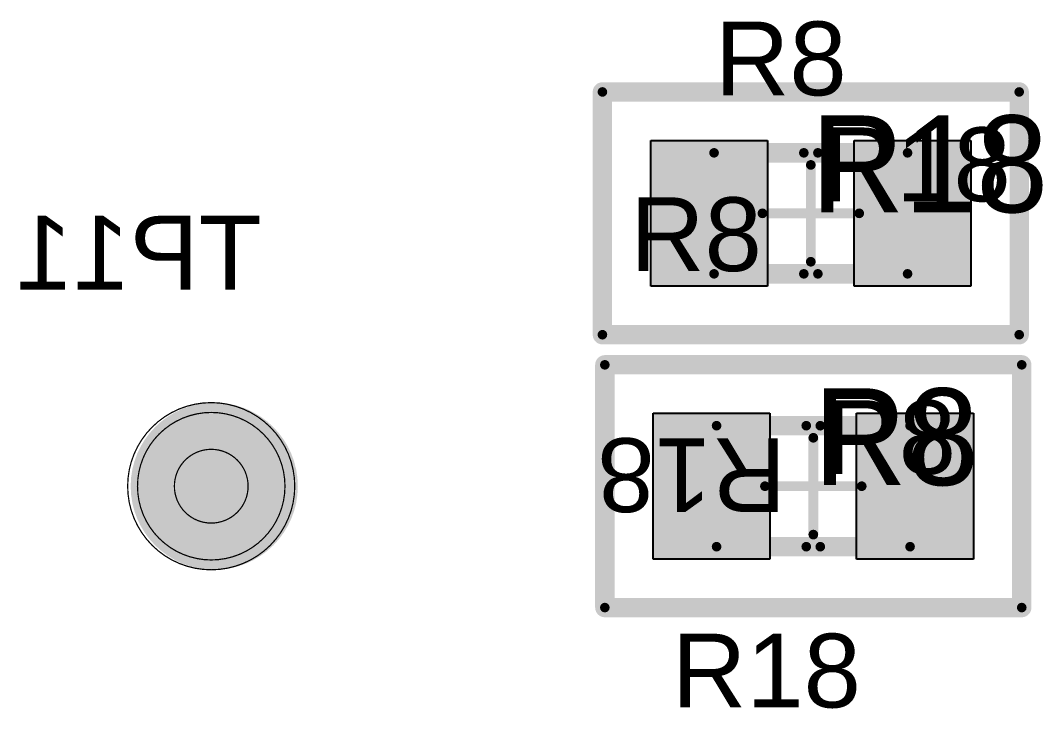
# Model space of a CAD drawing. Header units: millimetres. Extents: x 54 to 247, y 53 to 195.
# Drawn here: x 95.54 to 106.1, y 132.17 to 139.28 of the extents above; entities that cross this region are included whole.
import ezdxf

# ---------------------------------------------------------------- set-up
doc = ezdxf.new("R2010")
doc.units = ezdxf.units.MM
for name, color, linetype in [('BottomOverlay', 54, 'Continuous'), ('BottomSolder', 6, 'Continuous'), ('Mechanical10', 56, 'Continuous'), ('Mechanical11', 56, 'Continuous'), ('Mechanical12', 56, 'Continuous'), ('Mechanical15', 56, 'Continuous'), ('Mechanical4', 56, 'Continuous'), ('Mechanical6', 56, 'Continuous'), ('Mechanical7', 56, 'Continuous'), ('Mechanical8', 56, 'Continuous'), ('MultiLayer', 9, 'Continuous'), ('PadHoleLayer', 156, 'Continuous'), ('TopOverlay', 2, 'Continuous'), ('TopPaste', 8, 'Continuous'), ('TopSolder', 216, 'Continuous')]:
    doc.layers.add(name, color=color, linetype=linetype)
doc.styles.add('Arial', font='arial.ttf', dxfattribs={"height": 0.2})

# ---------------------------------------------------------------- blocks, each defined once
blk = doc.blocks.new('T____P_____B_250')
at = {"layer": 'BottomSolder'}
h = blk.add_hatch(color=6, dxfattribs=at)
edge = h.paths.add_edge_path()
edge.add_arc((0, 0), 0.864, 0, 360)
at = {"layer": 'MultiLayer'}
h = blk.add_hatch(color=9, dxfattribs=at)
edge = h.paths.add_edge_path()
edge.add_arc((0, 0), 0.762, 0, 360)
at = {"layer": 'PadHoleLayer'}
h = blk.add_hatch(color=156, dxfattribs=at)
edge = h.paths.add_edge_path()
edge.add_arc((0, 0), 0.381, 0, 360)
at = {"layer": 'TopSolder'}
h = blk.add_hatch(color=216, dxfattribs=at)
edge = h.paths.add_edge_path()
edge.add_arc((0, 0), 0.864, 0, 360)
blk = doc.blocks.new('V______CRCW0805__3_IPC_A_269')
at = {"layer": 'TopPaste'}
for points in [[(-1.654, 0.754), (-0.448, 0.754), (-0.448, -0.754), (-1.654, -0.754)], [(0.448, 0.754), (1.654, 0.754), (1.654, -0.754), (0.448, -0.754)]]:
    blk.add_hatch(color=8, dxfattribs=at).paths.add_polyline_path(points)
at = {"layer": 'TopSolder'}
for points in [[(-1.654, 0.754), (-0.448, 0.754), (-0.448, -0.754), (-1.654, -0.754)], [(0.448, 0.754), (1.654, 0.754), (1.654, -0.754), (0.448, -0.754)]]:
    blk.add_hatch(color=216, dxfattribs=at).paths.add_polyline_path(points)
at = {"layer": 'Mechanical10', "const_width": 0.2}
for points in [[(-2.154, 1.254), (2.154, 1.254)], [(-2.154, -1.254), (-2.154, 1.254)], [(2.154, -1.254), (2.154, 1.254)], [(-2.154, -1.254), (2.154, -1.254)]]:
    blk.add_lwpolyline(points, dxfattribs=at)
at = {"layer": 'Mechanical10', "const_width": 0.1}
for points in [[(-2.204, 1.254, 1), (-2.104, 1.254, 1)], [(-2.204, 1.254, 1), (-2.104, 1.254, 1)], [(2.104, 1.254, 1), (2.204, 1.254, 1)], [(2.104, 1.254, 1), (2.204, 1.254, 1)], [(-2.204, -1.254, 1), (-2.104, -1.254, 1)], [(-2.204, -1.254, 1), (-2.104, -1.254, 1)], [(2.104, -1.254, 1), (2.204, -1.254, 1)], [(2.104, -1.254, 1), (2.204, -1.254, 1)]]:
    blk.add_lwpolyline(points, format="xyb", close=True, dxfattribs=at)
at = {"layer": 'Mechanical12', "const_width": 0.2}
for points in [[(-1, 0.625), (1, 0.625)], [(-1, -0.625), (-1, 0.625)], [(1, -0.625), (1, 0.625)], [(-1, -0.625), (1, -0.625)]]:
    blk.add_lwpolyline(points, dxfattribs=at)
at = {"layer": 'Mechanical12', "const_width": 0.1}
for points in [[(-1.05, 0.625, 1), (-0.95, 0.625, 1)], [(-1.05, 0.625, 1), (-0.95, 0.625, 1)], [(0.95, 0.625, 1), (1.05, 0.625, 1)], [(0.95, 0.625, 1), (1.05, 0.625, 1)], [(-1.05, -0.625, 1), (-0.95, -0.625, 1)], [(-1.05, -0.625, 1), (-0.95, -0.625, 1)], [(0.95, -0.625, 1), (1.05, -0.625, 1)], [(0.95, -0.625, 1), (1.05, -0.625, 1)]]:
    blk.add_lwpolyline(points, format="xyb", close=True, dxfattribs=at)
at = {"layer": 'Mechanical15'}
for points, const_width in [([(-2.154, 1.254), (2.154, 1.254)], 0.2), ([(-2.154, -1.254), (-2.154, 1.254)], 0.2), ([(2.154, -1.254), (2.154, 1.254)], 0.2), ([(0, -0.5), (0, 0.5)], 0.1), ([(-0.5, 0), (0.5, 0)], 0.1), ([(-2.154, -1.254), (2.154, -1.254)], 0.2)]:
    blk.add_lwpolyline(points, dxfattribs=dict(at, const_width=const_width))
for points, const_width in [([(-2.204, 1.254, 1), (-2.104, 1.254, 1)], 0.1), ([(-2.204, 1.254, 1), (-2.104, 1.254, 1)], 0.1), ([(2.104, 1.254, 1), (2.204, 1.254, 1)], 0.1), ([(2.104, 1.254, 1), (2.204, 1.254, 1)], 0.1), ([(-0.025, 0.5, 1), (0.025, 0.5, 1)], 0.05), ([(-0.525, 0, 1), (-0.475, 0, 1)], 0.05), ([(0.475, 0, 1), (0.525, 0, 1)], 0.05), ([(-0.025, -0.5, 1), (0.025, -0.5, 1)], 0.05), ([(-2.204, -1.254, 1), (-2.104, -1.254, 1)], 0.1), ([(-2.204, -1.254, 1), (-2.104, -1.254, 1)], 0.1), ([(2.104, -1.254, 1), (2.204, -1.254, 1)], 0.1), ([(2.104, -1.254, 1), (2.204, -1.254, 1)], 0.1)]:
    blk.add_lwpolyline(points, format="xyb", close=True, dxfattribs=dict(at, const_width=const_width))
at = {"layer": 'TopOverlay', "const_width": 0.2}
for points in [[(-0.073, 0.625), (0.073, 0.625)], [(-0.073, -0.625), (0.073, -0.625)]]:
    blk.add_lwpolyline(points, dxfattribs=at)
at = {"layer": 'TopOverlay', "const_width": 0.1}
for points in [[(-0.123, 0.625, 1), (-0.023, 0.625, 1)], [(0.023, 0.625, 1), (0.123, 0.625, 1)], [(-0.123, -0.625, 1), (-0.023, -0.625, 1)], [(0.023, -0.625, 1), (0.123, -0.625, 1)]]:
    blk.add_lwpolyline(points, format="xyb", close=True, dxfattribs=at)
at = {"layer": 'Mechanical10'}
blk.add_text('R18', height=1, rotation=360, dxfattribs=at).set_placement((0, 0.011))
blk = doc.blocks.new('V______CRCW0805__3_IPC_A_275')
at = {"layer": 'TopPaste'}
for points in [[(-1.654, 0.754), (-0.448, 0.754), (-0.448, -0.754), (-1.654, -0.754)], [(0.448, 0.754), (1.654, 0.754), (1.654, -0.754), (0.448, -0.754)]]:
    blk.add_hatch(color=8, dxfattribs=at).paths.add_polyline_path(points)
at = {"layer": 'TopSolder'}
for points in [[(-1.654, 0.754), (-0.448, 0.754), (-0.448, -0.754), (-1.654, -0.754)], [(0.448, 0.754), (1.654, 0.754), (1.654, -0.754), (0.448, -0.754)]]:
    blk.add_hatch(color=216, dxfattribs=at).paths.add_polyline_path(points)
at = {"layer": 'Mechanical10', "const_width": 0.2}
for points in [[(-2.154, 1.254), (2.154, 1.254)], [(-2.154, -1.254), (-2.154, 1.254)], [(2.154, -1.254), (2.154, 1.254)], [(-2.154, -1.254), (2.154, -1.254)]]:
    blk.add_lwpolyline(points, dxfattribs=at)
at = {"layer": 'Mechanical10', "const_width": 0.1}
for points in [[(-2.204, 1.254, 1), (-2.104, 1.254, 1)], [(-2.204, 1.254, 1), (-2.104, 1.254, 1)], [(2.104, 1.254, 1), (2.204, 1.254, 1)], [(2.104, 1.254, 1), (2.204, 1.254, 1)], [(-2.204, -1.254, 1), (-2.104, -1.254, 1)], [(-2.204, -1.254, 1), (-2.104, -1.254, 1)], [(2.104, -1.254, 1), (2.204, -1.254, 1)], [(2.104, -1.254, 1), (2.204, -1.254, 1)]]:
    blk.add_lwpolyline(points, format="xyb", close=True, dxfattribs=at)
at = {"layer": 'Mechanical12', "const_width": 0.2}
for points in [[(-1, 0.625), (1, 0.625)], [(-1, -0.625), (-1, 0.625)], [(1, -0.625), (1, 0.625)], [(-1, -0.625), (1, -0.625)]]:
    blk.add_lwpolyline(points, dxfattribs=at)
at = {"layer": 'Mechanical12', "const_width": 0.1}
for points in [[(-1.05, 0.625, 1), (-0.95, 0.625, 1)], [(-1.05, 0.625, 1), (-0.95, 0.625, 1)], [(0.95, 0.625, 1), (1.05, 0.625, 1)], [(0.95, 0.625, 1), (1.05, 0.625, 1)], [(-1.05, -0.625, 1), (-0.95, -0.625, 1)], [(-1.05, -0.625, 1), (-0.95, -0.625, 1)], [(0.95, -0.625, 1), (1.05, -0.625, 1)], [(0.95, -0.625, 1), (1.05, -0.625, 1)]]:
    blk.add_lwpolyline(points, format="xyb", close=True, dxfattribs=at)
at = {"layer": 'Mechanical15'}
for points, const_width in [([(-2.154, 1.254), (2.154, 1.254)], 0.2), ([(-2.154, -1.254), (-2.154, 1.254)], 0.2), ([(2.154, -1.254), (2.154, 1.254)], 0.2), ([(0, -0.5), (0, 0.5)], 0.1), ([(-0.5, 0), (0.5, 0)], 0.1), ([(-2.154, -1.254), (2.154, -1.254)], 0.2)]:
    blk.add_lwpolyline(points, dxfattribs=dict(at, const_width=const_width))
for points, const_width in [([(-2.204, 1.254, 1), (-2.104, 1.254, 1)], 0.1), ([(-2.204, 1.254, 1), (-2.104, 1.254, 1)], 0.1), ([(2.104, 1.254, 1), (2.204, 1.254, 1)], 0.1), ([(2.104, 1.254, 1), (2.204, 1.254, 1)], 0.1), ([(-0.025, 0.5, 1), (0.025, 0.5, 1)], 0.05), ([(-0.525, 0, 1), (-0.475, 0, 1)], 0.05), ([(0.475, 0, 1), (0.525, 0, 1)], 0.05), ([(-0.025, -0.5, 1), (0.025, -0.5, 1)], 0.05), ([(-2.204, -1.254, 1), (-2.104, -1.254, 1)], 0.1), ([(-2.204, -1.254, 1), (-2.104, -1.254, 1)], 0.1), ([(2.104, -1.254, 1), (2.204, -1.254, 1)], 0.1), ([(2.104, -1.254, 1), (2.204, -1.254, 1)], 0.1)]:
    blk.add_lwpolyline(points, format="xyb", close=True, dxfattribs=dict(at, const_width=const_width))
at = {"layer": 'TopOverlay', "const_width": 0.2}
for points in [[(-0.073, 0.625), (0.073, 0.625)], [(-0.073, -0.625), (0.073, -0.625)]]:
    blk.add_lwpolyline(points, dxfattribs=at)
at = {"layer": 'TopOverlay', "const_width": 0.1}
for points in [[(-0.123, 0.625, 1), (-0.023, 0.625, 1)], [(0.023, 0.625, 1), (0.123, 0.625, 1)], [(-0.123, -0.625, 1), (-0.023, -0.625, 1)], [(0.023, -0.625, 1), (0.123, -0.625, 1)]]:
    blk.add_lwpolyline(points, format="xyb", close=True, dxfattribs=at)
at = {"layer": 'Mechanical10'}
blk.add_text('R8', height=1, rotation=360, dxfattribs=at).set_placement((0, 0.011))

msp = doc.modelspace()

# ---------------------------------------------------------------- hatches: boundary and pattern name
at = {"layer": 'Mechanical4'}
h = msp.add_hatch(color=56, dxfattribs=at)
edge = h.paths.add_edge_path()
edge.add_arc((101.554, 138.541), 0.05, 0, 360)
h = msp.add_hatch(color=56, dxfattribs=at)
edge = h.paths.add_edge_path()
edge.add_arc((101.554, 138.541), 0.05, 0, 360)
h = msp.add_hatch(color=56, dxfattribs=at)
edge = h.paths.add_edge_path()
edge.add_arc((101.554, 138.541), 0.05, 0, 360)
h = msp.add_hatch(color=56, dxfattribs=at)
edge = h.paths.add_edge_path()
edge.add_arc((101.554, 138.541), 0.05, 0, 360)
h = msp.add_hatch(color=56, dxfattribs=at)
edge = h.paths.add_edge_path()
edge.add_arc((105.862, 138.541), 0.05, 0, 360)
h = msp.add_hatch(color=56, dxfattribs=at)
edge = h.paths.add_edge_path()
edge.add_arc((105.862, 138.541), 0.05, 0, 360)
h = msp.add_hatch(color=56, dxfattribs=at)
edge = h.paths.add_edge_path()
edge.add_arc((105.862, 138.541), 0.05, 0, 360)
h = msp.add_hatch(color=56, dxfattribs=at)
edge = h.paths.add_edge_path()
edge.add_arc((105.862, 138.541), 0.05, 0, 360)
h = msp.add_hatch(color=56, dxfattribs=at)
edge = h.paths.add_edge_path()
edge.add_arc((101.554, 136.033), 0.05, 0, 360)
h = msp.add_hatch(color=56, dxfattribs=at)
edge = h.paths.add_edge_path()
edge.add_arc((101.554, 136.033), 0.05, 0, 360)
h = msp.add_hatch(color=56, dxfattribs=at)
edge = h.paths.add_edge_path()
edge.add_arc((101.554, 136.033), 0.05, 0, 360)
h = msp.add_hatch(color=56, dxfattribs=at)
edge = h.paths.add_edge_path()
edge.add_arc((101.554, 136.033), 0.05, 0, 360)
h = msp.add_hatch(color=56, dxfattribs=at)
edge = h.paths.add_edge_path()
edge.add_arc((105.862, 136.033), 0.05, 0, 360)
h = msp.add_hatch(color=56, dxfattribs=at)
edge = h.paths.add_edge_path()
edge.add_arc((105.862, 136.033), 0.05, 0, 360)
h = msp.add_hatch(color=56, dxfattribs=at)
edge = h.paths.add_edge_path()
edge.add_arc((105.862, 136.033), 0.05, 0, 360)
h = msp.add_hatch(color=56, dxfattribs=at)
edge = h.paths.add_edge_path()
edge.add_arc((105.862, 136.033), 0.05, 0, 360)
h = msp.add_hatch(color=56, dxfattribs=at)
edge = h.paths.add_edge_path()
edge.add_arc((101.579, 135.722), 0.05, 0, 360)
h = msp.add_hatch(color=56, dxfattribs=at)
edge = h.paths.add_edge_path()
edge.add_arc((101.579, 135.722), 0.05, 0, 360)
h = msp.add_hatch(color=56, dxfattribs=at)
edge = h.paths.add_edge_path()
edge.add_arc((101.579, 135.722), 0.05, 0, 360)
h = msp.add_hatch(color=56, dxfattribs=at)
edge = h.paths.add_edge_path()
edge.add_arc((101.579, 135.722), 0.05, 0, 360)
h = msp.add_hatch(color=56, dxfattribs=at)
edge = h.paths.add_edge_path()
edge.add_arc((105.888, 135.722), 0.05, 0, 360)
h = msp.add_hatch(color=56, dxfattribs=at)
edge = h.paths.add_edge_path()
edge.add_arc((105.888, 135.722), 0.05, 0, 360)
h = msp.add_hatch(color=56, dxfattribs=at)
edge = h.paths.add_edge_path()
edge.add_arc((105.888, 135.722), 0.05, 0, 360)
h = msp.add_hatch(color=56, dxfattribs=at)
edge = h.paths.add_edge_path()
edge.add_arc((105.888, 135.722), 0.05, 0, 360)
h = msp.add_hatch(color=56, dxfattribs=at)
edge = h.paths.add_edge_path()
edge.add_arc((101.579, 133.214), 0.05, 0, 360)
h = msp.add_hatch(color=56, dxfattribs=at)
edge = h.paths.add_edge_path()
edge.add_arc((101.579, 133.214), 0.05, 0, 360)
h = msp.add_hatch(color=56, dxfattribs=at)
edge = h.paths.add_edge_path()
edge.add_arc((101.579, 133.214), 0.05, 0, 360)
h = msp.add_hatch(color=56, dxfattribs=at)
edge = h.paths.add_edge_path()
edge.add_arc((101.579, 133.214), 0.05, 0, 360)
h = msp.add_hatch(color=56, dxfattribs=at)
edge = h.paths.add_edge_path()
edge.add_arc((105.888, 133.214), 0.05, 0, 360)
h = msp.add_hatch(color=56, dxfattribs=at)
edge = h.paths.add_edge_path()
edge.add_arc((105.888, 133.214), 0.05, 0, 360)
h = msp.add_hatch(color=56, dxfattribs=at)
edge = h.paths.add_edge_path()
edge.add_arc((105.888, 133.214), 0.05, 0, 360)
h = msp.add_hatch(color=56, dxfattribs=at)
edge = h.paths.add_edge_path()
edge.add_arc((105.888, 133.214), 0.05, 0, 360)
at = {"layer": 'Mechanical6'}
h = msp.add_hatch(color=56, dxfattribs=at)
edge = h.paths.add_edge_path()
edge.add_arc((103.636, 137.912), 0.05, 0, 360)
h = msp.add_hatch(color=56, dxfattribs=at)
edge = h.paths.add_edge_path()
edge.add_arc((103.781, 137.912), 0.05, 0, 360)
h = msp.add_hatch(color=56, dxfattribs=at)
edge = h.paths.add_edge_path()
edge.add_arc((103.636, 136.662), 0.05, 0, 360)
h = msp.add_hatch(color=56, dxfattribs=at)
edge = h.paths.add_edge_path()
edge.add_arc((103.781, 136.662), 0.05, 0, 360)
h = msp.add_hatch(color=56, dxfattribs=at)
edge = h.paths.add_edge_path()
edge.add_arc((103.661, 135.093), 0.05, 0, 360)
h = msp.add_hatch(color=56, dxfattribs=at)
edge = h.paths.add_edge_path()
edge.add_arc((103.806, 135.093), 0.05, 0, 360)
h = msp.add_hatch(color=56, dxfattribs=at)
edge = h.paths.add_edge_path()
edge.add_arc((103.661, 133.843), 0.05, 0, 360)
h = msp.add_hatch(color=56, dxfattribs=at)
edge = h.paths.add_edge_path()
edge.add_arc((103.806, 133.843), 0.05, 0, 360)
at = {"layer": 'Mechanical8'}
h = msp.add_hatch(color=56, dxfattribs=at)
edge = h.paths.add_edge_path()
edge.add_arc((102.708, 137.912), 0.05, 0, 360)
h = msp.add_hatch(color=56, dxfattribs=at)
edge = h.paths.add_edge_path()
edge.add_arc((102.708, 137.912), 0.05, 0, 360)
h = msp.add_hatch(color=56, dxfattribs=at)
edge = h.paths.add_edge_path()
edge.add_arc((104.708, 137.912), 0.05, 0, 360)
h = msp.add_hatch(color=56, dxfattribs=at)
edge = h.paths.add_edge_path()
edge.add_arc((104.708, 137.912), 0.05, 0, 360)
h = msp.add_hatch(color=56, dxfattribs=at)
edge = h.paths.add_edge_path()
edge.add_arc((102.708, 136.662), 0.05, 0, 360)
h = msp.add_hatch(color=56, dxfattribs=at)
edge = h.paths.add_edge_path()
edge.add_arc((102.708, 136.662), 0.05, 0, 360)
h = msp.add_hatch(color=56, dxfattribs=at)
edge = h.paths.add_edge_path()
edge.add_arc((104.708, 136.662), 0.05, 0, 360)
h = msp.add_hatch(color=56, dxfattribs=at)
edge = h.paths.add_edge_path()
edge.add_arc((104.708, 136.662), 0.05, 0, 360)
h = msp.add_hatch(color=56, dxfattribs=at)
edge = h.paths.add_edge_path()
edge.add_arc((102.734, 135.093), 0.05, 0, 360)
h = msp.add_hatch(color=56, dxfattribs=at)
edge = h.paths.add_edge_path()
edge.add_arc((102.734, 135.093), 0.05, 0, 360)
h = msp.add_hatch(color=56, dxfattribs=at)
edge = h.paths.add_edge_path()
edge.add_arc((104.734, 135.093), 0.05, 0, 360)
h = msp.add_hatch(color=56, dxfattribs=at)
edge = h.paths.add_edge_path()
edge.add_arc((104.734, 135.093), 0.05, 0, 360)
h = msp.add_hatch(color=56, dxfattribs=at)
edge = h.paths.add_edge_path()
edge.add_arc((102.734, 133.843), 0.05, 0, 360)
h = msp.add_hatch(color=56, dxfattribs=at)
edge = h.paths.add_edge_path()
edge.add_arc((102.734, 133.843), 0.05, 0, 360)
h = msp.add_hatch(color=56, dxfattribs=at)
edge = h.paths.add_edge_path()
edge.add_arc((104.734, 133.843), 0.05, 0, 360)
h = msp.add_hatch(color=56, dxfattribs=at)
edge = h.paths.add_edge_path()
edge.add_arc((104.734, 133.843), 0.05, 0, 360)
at = {"layer": 'PadHoleLayer'}
h = msp.add_hatch(color=156, dxfattribs=at)
edge = h.paths.add_edge_path()
edge.add_arc((101.554, 138.541), 0.05, 0, 360)
h = msp.add_hatch(color=156, dxfattribs=at)
edge = h.paths.add_edge_path()
edge.add_arc((101.554, 138.541), 0.05, 0, 360)
h = msp.add_hatch(color=156, dxfattribs=at)
edge = h.paths.add_edge_path()
edge.add_arc((101.554, 138.541), 0.05, 0, 360)
h = msp.add_hatch(color=156, dxfattribs=at)
edge = h.paths.add_edge_path()
edge.add_arc((101.554, 138.541), 0.05, 0, 360)
h = msp.add_hatch(color=156, dxfattribs=at)
edge = h.paths.add_edge_path()
edge.add_arc((105.862, 138.541), 0.05, 0, 360)
h = msp.add_hatch(color=156, dxfattribs=at)
edge = h.paths.add_edge_path()
edge.add_arc((105.862, 138.541), 0.05, 0, 360)
h = msp.add_hatch(color=156, dxfattribs=at)
edge = h.paths.add_edge_path()
edge.add_arc((105.862, 138.541), 0.05, 0, 360)
h = msp.add_hatch(color=156, dxfattribs=at)
edge = h.paths.add_edge_path()
edge.add_arc((105.862, 138.541), 0.05, 0, 360)
h = msp.add_hatch(color=156, dxfattribs=at)
edge = h.paths.add_edge_path()
edge.add_arc((102.708, 137.912), 0.05, 0, 360)
h = msp.add_hatch(color=156, dxfattribs=at)
edge = h.paths.add_edge_path()
edge.add_arc((102.708, 137.912), 0.05, 0, 360)
h = msp.add_hatch(color=156, dxfattribs=at)
edge = h.paths.add_edge_path()
edge.add_arc((103.636, 137.912), 0.05, 0, 360)
h = msp.add_hatch(color=156, dxfattribs=at)
edge = h.paths.add_edge_path()
edge.add_arc((103.781, 137.912), 0.05, 0, 360)
h = msp.add_hatch(color=156, dxfattribs=at)
edge = h.paths.add_edge_path()
edge.add_arc((104.708, 137.912), 0.05, 0, 360)
h = msp.add_hatch(color=156, dxfattribs=at)
edge = h.paths.add_edge_path()
edge.add_arc((104.708, 137.912), 0.05, 0, 360)
h = msp.add_hatch(color=156, dxfattribs=at)
edge = h.paths.add_edge_path()
edge.add_arc((102.708, 136.662), 0.05, 0, 360)
h = msp.add_hatch(color=156, dxfattribs=at)
edge = h.paths.add_edge_path()
edge.add_arc((102.708, 136.662), 0.05, 0, 360)
h = msp.add_hatch(color=156, dxfattribs=at)
edge = h.paths.add_edge_path()
edge.add_arc((103.636, 136.662), 0.05, 0, 360)
h = msp.add_hatch(color=156, dxfattribs=at)
edge = h.paths.add_edge_path()
edge.add_arc((103.781, 136.662), 0.05, 0, 360)
h = msp.add_hatch(color=156, dxfattribs=at)
edge = h.paths.add_edge_path()
edge.add_arc((104.708, 136.662), 0.05, 0, 360)
h = msp.add_hatch(color=156, dxfattribs=at)
edge = h.paths.add_edge_path()
edge.add_arc((104.708, 136.662), 0.05, 0, 360)
h = msp.add_hatch(color=156, dxfattribs=at)
edge = h.paths.add_edge_path()
edge.add_arc((101.554, 136.033), 0.05, 0, 360)
h = msp.add_hatch(color=156, dxfattribs=at)
edge = h.paths.add_edge_path()
edge.add_arc((101.554, 136.033), 0.05, 0, 360)
h = msp.add_hatch(color=156, dxfattribs=at)
edge = h.paths.add_edge_path()
edge.add_arc((101.554, 136.033), 0.05, 0, 360)
h = msp.add_hatch(color=156, dxfattribs=at)
edge = h.paths.add_edge_path()
edge.add_arc((101.554, 136.033), 0.05, 0, 360)
h = msp.add_hatch(color=156, dxfattribs=at)
edge = h.paths.add_edge_path()
edge.add_arc((105.862, 136.033), 0.05, 0, 360)
h = msp.add_hatch(color=156, dxfattribs=at)
edge = h.paths.add_edge_path()
edge.add_arc((105.862, 136.033), 0.05, 0, 360)
h = msp.add_hatch(color=156, dxfattribs=at)
edge = h.paths.add_edge_path()
edge.add_arc((105.862, 136.033), 0.05, 0, 360)
h = msp.add_hatch(color=156, dxfattribs=at)
edge = h.paths.add_edge_path()
edge.add_arc((105.862, 136.033), 0.05, 0, 360)
h = msp.add_hatch(color=156, dxfattribs=at)
edge = h.paths.add_edge_path()
edge.add_arc((101.579, 135.722), 0.05, 0, 360)
h = msp.add_hatch(color=156, dxfattribs=at)
edge = h.paths.add_edge_path()
edge.add_arc((101.579, 135.722), 0.05, 0, 360)
h = msp.add_hatch(color=156, dxfattribs=at)
edge = h.paths.add_edge_path()
edge.add_arc((101.579, 135.722), 0.05, 0, 360)
h = msp.add_hatch(color=156, dxfattribs=at)
edge = h.paths.add_edge_path()
edge.add_arc((101.579, 135.722), 0.05, 0, 360)
h = msp.add_hatch(color=156, dxfattribs=at)
edge = h.paths.add_edge_path()
edge.add_arc((105.888, 135.722), 0.05, 0, 360)
h = msp.add_hatch(color=156, dxfattribs=at)
edge = h.paths.add_edge_path()
edge.add_arc((105.888, 135.722), 0.05, 0, 360)
h = msp.add_hatch(color=156, dxfattribs=at)
edge = h.paths.add_edge_path()
edge.add_arc((105.888, 135.722), 0.05, 0, 360)
h = msp.add_hatch(color=156, dxfattribs=at)
edge = h.paths.add_edge_path()
edge.add_arc((105.888, 135.722), 0.05, 0, 360)
h = msp.add_hatch(color=156, dxfattribs=at)
edge = h.paths.add_edge_path()
edge.add_arc((102.734, 135.093), 0.05, 0, 360)
h = msp.add_hatch(color=156, dxfattribs=at)
edge = h.paths.add_edge_path()
edge.add_arc((102.734, 135.093), 0.05, 0, 360)
h = msp.add_hatch(color=156, dxfattribs=at)
edge = h.paths.add_edge_path()
edge.add_arc((103.661, 135.093), 0.05, 0, 360)
h = msp.add_hatch(color=156, dxfattribs=at)
edge = h.paths.add_edge_path()
edge.add_arc((103.806, 135.093), 0.05, 0, 360)
h = msp.add_hatch(color=156, dxfattribs=at)
edge = h.paths.add_edge_path()
edge.add_arc((104.734, 135.093), 0.05, 0, 360)
h = msp.add_hatch(color=156, dxfattribs=at)
edge = h.paths.add_edge_path()
edge.add_arc((104.734, 135.093), 0.05, 0, 360)
h = msp.add_hatch(color=156, dxfattribs=at)
edge = h.paths.add_edge_path()
edge.add_arc((102.734, 133.843), 0.05, 0, 360)
h = msp.add_hatch(color=156, dxfattribs=at)
edge = h.paths.add_edge_path()
edge.add_arc((102.734, 133.843), 0.05, 0, 360)
h = msp.add_hatch(color=156, dxfattribs=at)
edge = h.paths.add_edge_path()
edge.add_arc((103.661, 133.843), 0.05, 0, 360)
h = msp.add_hatch(color=156, dxfattribs=at)
edge = h.paths.add_edge_path()
edge.add_arc((103.806, 133.843), 0.05, 0, 360)
h = msp.add_hatch(color=156, dxfattribs=at)
edge = h.paths.add_edge_path()
edge.add_arc((104.734, 133.843), 0.05, 0, 360)
h = msp.add_hatch(color=156, dxfattribs=at)
edge = h.paths.add_edge_path()
edge.add_arc((104.734, 133.843), 0.05, 0, 360)
h = msp.add_hatch(color=156, dxfattribs=at)
edge = h.paths.add_edge_path()
edge.add_arc((101.579, 133.214), 0.05, 0, 360)
h = msp.add_hatch(color=156, dxfattribs=at)
edge = h.paths.add_edge_path()
edge.add_arc((101.579, 133.214), 0.05, 0, 360)
h = msp.add_hatch(color=156, dxfattribs=at)
edge = h.paths.add_edge_path()
edge.add_arc((101.579, 133.214), 0.05, 0, 360)
h = msp.add_hatch(color=156, dxfattribs=at)
edge = h.paths.add_edge_path()
edge.add_arc((101.579, 133.214), 0.05, 0, 360)
h = msp.add_hatch(color=156, dxfattribs=at)
edge = h.paths.add_edge_path()
edge.add_arc((105.888, 133.214), 0.05, 0, 360)
h = msp.add_hatch(color=156, dxfattribs=at)
edge = h.paths.add_edge_path()
edge.add_arc((105.888, 133.214), 0.05, 0, 360)
h = msp.add_hatch(color=156, dxfattribs=at)
edge = h.paths.add_edge_path()
edge.add_arc((105.888, 133.214), 0.05, 0, 360)
h = msp.add_hatch(color=156, dxfattribs=at)
edge = h.paths.add_edge_path()
edge.add_arc((105.888, 133.214), 0.05, 0, 360)

# ---------------------------------------------------------------- linework, layer by layer
at = {"layer": 'Mechanical10'}
for p, q in [((102.054, 136.533), (102.054, 138.041)), ((102.054, 138.041), (103.261, 138.041)), ((103.261, 138.041), (103.261, 136.533)), ((104.156, 136.533), (104.156, 138.041)), ((104.156, 138.041), (105.362, 138.041)), ((105.362, 138.041), (105.362, 136.533)), ((103.261, 136.533), (102.054, 136.533)), ((105.362, 136.533), (104.156, 136.533)), ((102.079, 133.713), (102.079, 135.222)), ((102.079, 135.222), (103.286, 135.222)), ((103.286, 135.222), (103.286, 133.713)), ((104.181, 133.713), (104.181, 135.222)), ((104.181, 135.222), (105.388, 135.222)), ((105.388, 135.222), (105.388, 133.713)), ((103.286, 133.713), (102.079, 133.713)), ((105.388, 133.713), (104.181, 133.713))]:
    msp.add_line(p, q, dxfattribs=at)
for points, const_width in [([(98.374, 134.468, 1), (96.647, 134.468, 1)], 0.0127), ([(96.644, 134.468, 1), (96.65, 134.468, 1)], 0.00635), ([(98.371, 134.468, 1), (98.377, 134.468, 1)], 0.00635)]:
    msp.add_lwpolyline(points, format="xyb", close=True, dxfattribs=dict(at, const_width=const_width))
at = {"layer": 'Mechanical11'}
for points, const_width in [([(98.374, 134.468, 1), (96.647, 134.468, 1)], 0.0127), ([(96.644, 134.468, 1), (96.65, 134.468, 1)], 0.00635), ([(98.371, 134.468, 1), (98.377, 134.468, 1)], 0.00635)]:
    msp.add_lwpolyline(points, format="xyb", close=True, dxfattribs=dict(at, const_width=const_width))
at = {"layer": 'Mechanical12'}
for points, const_width in [([(97.892, 134.468, 1), (97.13, 134.468, 1)], 0.0127), ([(97.126, 134.468, 1), (97.133, 134.468, 1)], 0.00635), ([(97.888, 134.468, 1), (97.895, 134.468, 1)], 0.00635)]:
    msp.add_lwpolyline(points, format="xyb", close=True, dxfattribs=dict(at, const_width=const_width))
at = {"layer": 'Mechanical4'}
for points, const_width in [([(101.554, 136.033), (101.554, 138.541)], 0.2), ([(101.554, 138.541), (105.862, 138.541)], 0.2), ([(101.554, 136.033), (101.554, 138.541)], 0.2), ([(101.554, 138.541), (105.862, 138.541)], 0.2), ([(105.862, 136.033), (105.862, 138.541)], 0.2), ([(105.862, 136.033), (105.862, 138.541)], 0.2), ([(103.708, 136.787), (103.708, 137.787)], 0.1), ([(103.208, 137.287), (104.208, 137.287)], 0.1), ([(101.554, 136.033), (105.862, 136.033)], 0.2), ([(101.554, 136.033), (105.862, 136.033)], 0.2), ([(101.579, 135.722), (105.888, 135.722)], 0.2), ([(101.579, 133.214), (101.579, 135.722)], 0.2), ([(101.579, 135.722), (105.888, 135.722)], 0.2), ([(101.579, 133.214), (101.579, 135.722)], 0.2), ([(105.888, 133.214), (105.888, 135.722)], 0.2), ([(105.888, 133.214), (105.888, 135.722)], 0.2), ([(103.734, 133.968), (103.734, 134.968)], 0.1), ([(103.234, 134.468), (104.234, 134.468)], 0.1), ([(101.579, 133.214), (105.888, 133.214)], 0.2), ([(101.579, 133.214), (105.888, 133.214)], 0.2)]:
    msp.add_lwpolyline(points, dxfattribs=dict(at, const_width=const_width))
for points, const_width in [([(101.504, 138.541, 1), (101.604, 138.541, 1)], 0.1), ([(101.504, 138.541, 1), (101.604, 138.541, 1)], 0.1), ([(101.504, 138.541, 1), (101.604, 138.541, 1)], 0.1), ([(101.504, 138.541, 1), (101.604, 138.541, 1)], 0.1), ([(105.812, 138.541, 1), (105.912, 138.541, 1)], 0.1), ([(105.812, 138.541, 1), (105.912, 138.541, 1)], 0.1), ([(105.812, 138.541, 1), (105.912, 138.541, 1)], 0.1), ([(105.812, 138.541, 1), (105.912, 138.541, 1)], 0.1), ([(103.683, 137.787, 1), (103.733, 137.787, 1)], 0.05), ([(103.671, 137.787, 1), (103.696, 137.787, 1)], 0.025), ([(103.671, 137.787, 1), (103.696, 137.787, 1)], 0.025), ([(103.721, 137.787, 1), (103.746, 137.787, 1)], 0.025), ([(103.721, 137.787, 1), (103.746, 137.787, 1)], 0.025), ([(103.183, 137.287, 1), (103.233, 137.287, 1)], 0.05), ([(104.183, 137.287, 1), (104.233, 137.287, 1)], 0.05), ([(103.171, 137.287, 1), (103.196, 137.287, 1)], 0.025), ([(103.171, 137.287, 1), (103.196, 137.287, 1)], 0.025), ([(103.221, 137.287, 1), (103.246, 137.287, 1)], 0.025), ([(103.221, 137.287, 1), (103.246, 137.287, 1)], 0.025), ([(104.171, 137.287, 1), (104.196, 137.287, 1)], 0.025), ([(104.171, 137.287, 1), (104.196, 137.287, 1)], 0.025), ([(104.221, 137.287, 1), (104.246, 137.287, 1)], 0.025), ([(104.221, 137.287, 1), (104.246, 137.287, 1)], 0.025), ([(103.683, 136.787, 1), (103.733, 136.787, 1)], 0.05), ([(103.671, 136.787, 1), (103.696, 136.787, 1)], 0.025), ([(103.671, 136.787, 1), (103.696, 136.787, 1)], 0.025), ([(103.721, 136.787, 1), (103.746, 136.787, 1)], 0.025), ([(103.721, 136.787, 1), (103.746, 136.787, 1)], 0.025), ([(101.504, 136.033, 1), (101.604, 136.033, 1)], 0.1), ([(101.504, 136.033, 1), (101.604, 136.033, 1)], 0.1), ([(101.504, 136.033, 1), (101.604, 136.033, 1)], 0.1), ([(101.504, 136.033, 1), (101.604, 136.033, 1)], 0.1), ([(105.812, 136.033, 1), (105.912, 136.033, 1)], 0.1), ([(105.812, 136.033, 1), (105.912, 136.033, 1)], 0.1), ([(105.812, 136.033, 1), (105.912, 136.033, 1)], 0.1), ([(105.812, 136.033, 1), (105.912, 136.033, 1)], 0.1), ([(101.529, 135.722, 1), (101.629, 135.722, 1)], 0.1), ([(101.529, 135.722, 1), (101.629, 135.722, 1)], 0.1), ([(101.529, 135.722, 1), (101.629, 135.722, 1)], 0.1), ([(101.529, 135.722, 1), (101.629, 135.722, 1)], 0.1), ([(105.838, 135.722, 1), (105.938, 135.722, 1)], 0.1), ([(105.838, 135.722, 1), (105.938, 135.722, 1)], 0.1), ([(105.838, 135.722, 1), (105.938, 135.722, 1)], 0.1), ([(105.838, 135.722, 1), (105.938, 135.722, 1)], 0.1), ([(103.709, 134.968, 1), (103.759, 134.968, 1)], 0.05), ([(103.696, 134.968, 1), (103.721, 134.968, 1)], 0.025), ([(103.696, 134.968, 1), (103.721, 134.968, 1)], 0.025), ([(103.746, 134.968, 1), (103.771, 134.968, 1)], 0.025), ([(103.746, 134.968, 1), (103.771, 134.968, 1)], 0.025), ([(103.209, 134.468, 1), (103.259, 134.468, 1)], 0.05), ([(103.196, 134.468, 1), (103.221, 134.468, 1)], 0.025), ([(103.196, 134.468, 1), (103.221, 134.468, 1)], 0.025), ([(103.246, 134.468, 1), (103.271, 134.468, 1)], 0.025), ([(103.246, 134.468, 1), (103.271, 134.468, 1)], 0.025), ([(104.209, 134.468, 1), (104.259, 134.468, 1)], 0.05), ([(104.196, 134.468, 1), (104.221, 134.468, 1)], 0.025), ([(104.196, 134.468, 1), (104.221, 134.468, 1)], 0.025), ([(104.246, 134.468, 1), (104.271, 134.468, 1)], 0.025), ([(104.246, 134.468, 1), (104.271, 134.468, 1)], 0.025), ([(103.709, 133.968, 1), (103.759, 133.968, 1)], 0.05), ([(103.696, 133.968, 1), (103.721, 133.968, 1)], 0.025), ([(103.696, 133.968, 1), (103.721, 133.968, 1)], 0.025), ([(103.746, 133.968, 1), (103.771, 133.968, 1)], 0.025), ([(103.746, 133.968, 1), (103.771, 133.968, 1)], 0.025), ([(101.529, 133.214, 1), (101.629, 133.214, 1)], 0.1), ([(101.529, 133.214, 1), (101.629, 133.214, 1)], 0.1), ([(101.529, 133.214, 1), (101.629, 133.214, 1)], 0.1), ([(101.529, 133.214, 1), (101.629, 133.214, 1)], 0.1), ([(105.838, 133.214, 1), (105.938, 133.214, 1)], 0.1), ([(105.838, 133.214, 1), (105.938, 133.214, 1)], 0.1), ([(105.838, 133.214, 1), (105.938, 133.214, 1)], 0.1), ([(105.838, 133.214, 1), (105.938, 133.214, 1)], 0.1)]:
    msp.add_lwpolyline(points, format="xyb", close=True, dxfattribs=dict(at, const_width=const_width))
at = {"layer": 'Mechanical4', "const_width": 0.05}
for points in [[(103.683, 137.787, -1), (103.733, 137.787)], [(103.733, 137.787, -1), (103.683, 137.787)], [(103.183, 137.287, -1), (103.233, 137.287)], [(104.183, 137.287, -1), (104.233, 137.287)], [(103.233, 137.287, -1), (103.183, 137.287)], [(104.233, 137.287, -1), (104.183, 137.287)], [(103.683, 136.787, -1), (103.733, 136.787)], [(103.733, 136.787, -1), (103.683, 136.787)], [(103.709, 134.968, -1), (103.759, 134.968)], [(103.759, 134.968, -1), (103.709, 134.968)], [(103.209, 134.468, -1), (103.259, 134.468)], [(103.259, 134.468, -1), (103.209, 134.468)], [(104.209, 134.468, -1), (104.259, 134.468)], [(104.259, 134.468, -1), (104.209, 134.468)], [(103.709, 133.968, -1), (103.759, 133.968)], [(103.759, 133.968, -1), (103.709, 133.968)]]:
    msp.add_lwpolyline(points, format="xyb", dxfattribs=at)
at = {"layer": 'Mechanical6', "const_width": 0.2}
for points in [[(103.636, 137.912), (103.781, 137.912)], [(103.636, 136.662), (103.781, 136.662)], [(103.661, 135.093), (103.806, 135.093)], [(103.661, 133.843), (103.806, 133.843)]]:
    msp.add_lwpolyline(points, dxfattribs=at)
at = {"layer": 'Mechanical6', "const_width": 0.1}
for points in [[(103.586, 137.912, 1), (103.686, 137.912, 1)], [(103.731, 137.912, 1), (103.831, 137.912, 1)], [(103.586, 136.662, 1), (103.686, 136.662, 1)], [(103.731, 136.662, 1), (103.831, 136.662, 1)], [(103.611, 135.093, 1), (103.711, 135.093, 1)], [(103.756, 135.093, 1), (103.856, 135.093, 1)], [(103.611, 133.843, 1), (103.711, 133.843, 1)], [(103.756, 133.843, 1), (103.856, 133.843, 1)]]:
    msp.add_lwpolyline(points, format="xyb", close=True, dxfattribs=at)
at = {"layer": 'Mechanical7'}
for points, const_width in [([(98.273, 134.468, 1), (96.749, 134.468, 1)], 0.0127), ([(96.745, 134.468, 1), (96.752, 134.468, 1)], 0.00635), ([(98.269, 134.468, 1), (98.276, 134.468, 1)], 0.00635)]:
    msp.add_lwpolyline(points, format="xyb", close=True, dxfattribs=dict(at, const_width=const_width))
at = {"layer": 'Mechanical8'}
for p, q in [((102.054, 136.533), (102.054, 138.041)), ((102.054, 138.041), (103.261, 138.041)), ((103.261, 138.041), (103.261, 136.533)), ((104.156, 136.533), (104.156, 138.041)), ((104.156, 138.041), (105.362, 138.041)), ((105.362, 138.041), (105.362, 136.533)), ((103.261, 136.533), (102.054, 136.533)), ((105.362, 136.533), (104.156, 136.533)), ((102.079, 133.713), (102.079, 135.222)), ((102.079, 135.222), (103.286, 135.222)), ((103.286, 135.222), (103.286, 133.713)), ((104.181, 133.713), (104.181, 135.222)), ((104.181, 135.222), (105.388, 135.222)), ((105.388, 135.222), (105.388, 133.713)), ((103.286, 133.713), (102.079, 133.713)), ((105.388, 133.713), (104.181, 133.713))]:
    msp.add_line(p, q, dxfattribs=at)
at = {"layer": 'Mechanical8', "const_width": 0.2}
for points in [[(102.708, 136.662), (102.708, 137.912)], [(102.708, 137.912), (104.708, 137.912)], [(104.708, 136.662), (104.708, 137.912)], [(102.708, 136.662), (104.708, 136.662)], [(102.734, 135.093), (104.734, 135.093)], [(102.734, 133.843), (102.734, 135.093)], [(104.734, 133.843), (104.734, 135.093)], [(102.734, 133.843), (104.734, 133.843)]]:
    msp.add_lwpolyline(points, dxfattribs=at)
at = {"layer": 'Mechanical8', "const_width": 0.1}
for points in [[(102.658, 137.912, 1), (102.758, 137.912, 1)], [(102.658, 137.912, 1), (102.758, 137.912, 1)], [(104.658, 137.912, 1), (104.758, 137.912, 1)], [(104.658, 137.912, 1), (104.758, 137.912, 1)], [(102.658, 136.662, 1), (102.758, 136.662, 1)], [(102.658, 136.662, 1), (102.758, 136.662, 1)], [(104.658, 136.662, 1), (104.758, 136.662, 1)], [(104.658, 136.662, 1), (104.758, 136.662, 1)], [(102.684, 135.093, 1), (102.784, 135.093, 1)], [(102.684, 135.093, 1), (102.784, 135.093, 1)], [(104.684, 135.093, 1), (104.784, 135.093, 1)], [(104.684, 135.093, 1), (104.784, 135.093, 1)], [(102.684, 133.843, 1), (102.784, 133.843, 1)], [(102.684, 133.843, 1), (102.784, 133.843, 1)], [(104.684, 133.843, 1), (104.784, 133.843, 1)], [(104.684, 133.843, 1), (104.784, 133.843, 1)]]:
    msp.add_lwpolyline(points, format="xyb", close=True, dxfattribs=at)

# ---------------------------------------------------------------- block references
for name, p in [('V______CRCW0805__3_IPC_A_269', (103.708, 137.287)), ('V______CRCW0805__3_IPC_A_275', (103.734, 134.468)), ('T____P_____B_250', (97.542, 134.468))]:
    msp.add_blockref(name, p)

# ---------------------------------------------------------------- texts
at = {"layer": 'BottomOverlay', "style": 'Arial', "text_generation_flag": 2}
msp.add_text('TP11', height=0.762, dxfattribs=at).set_placement((98.031, 136.5))
at = {"layer": 'Mechanical4', "style": 'Arial'}
for s, p in [('R18', (103.822, 137.412)), ('R8', (103.848, 134.593))]:
    msp.add_text(s, height=0.762, rotation=360, dxfattribs=at).set_placement(p)
at = {"layer": 'Mechanical6', "style": 'Arial'}
msp.add_text('R8', height=0.762, dxfattribs=at).set_placement((101.841, 136.69))
msp.add_text('R18', height=0.762, rotation=180, dxfattribs=at).set_placement((103.454, 134.963))
at = {"layer": 'TopOverlay', "style": 'Arial'}
for s, p in [('R8', (102.718, 138.506)), ('R18', (102.273, 132.182))]:
    msp.add_text(s, height=0.762, dxfattribs=at).set_placement(p)

doc.saveas('drawing.dxf')
